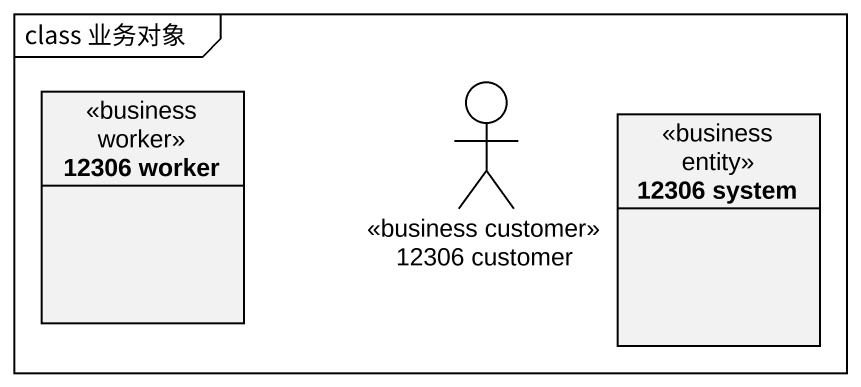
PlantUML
@startuml
mainframe class 业务对象
allowmixing
hide circle
hide empty members
class "12306 worker" as c12306_worker <<business worker>>
actor "12306 customer" as a12306_customer <<business customer>>
class "12306 system" as c12306_system <<business entity>>
@enduml
